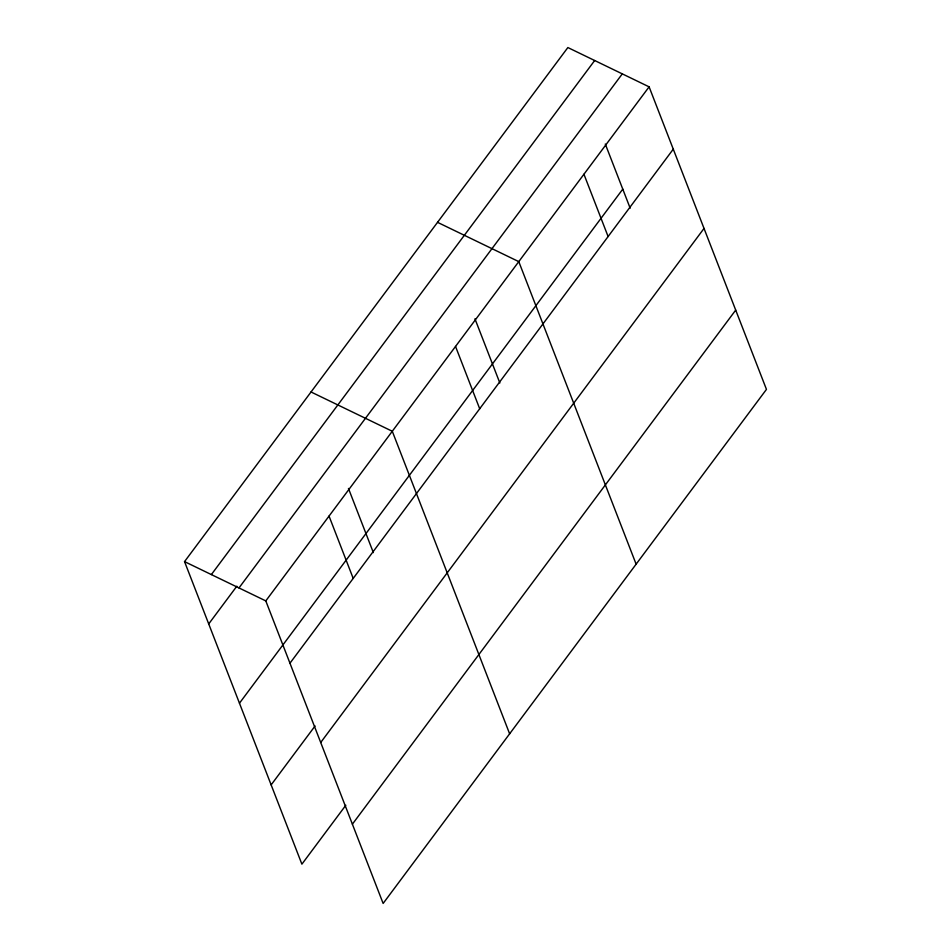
<?xml version="1.0" encoding="UTF-8"?>
<svg xmlns="http://www.w3.org/2000/svg" width="951" height="951" viewBox="0 0 951 951"><rect width="100%" height="100%" fill="white"/><g stroke="black" fill="none" stroke-linecap="round" stroke-linejoin="round"><path stroke-width="1.43" d="M184.542 561.613L567.866 47.55L649.105 86.838L766.458 389.387L383.134 903.45L265.793 600.901L184.542 561.613L301.895 864.162L345.819 805.259M211.36 574.582L594.672 60.519M208.721 623.927L236.823 586.22M238.974 587.944L622.299 73.869M265.793 600.901L649.105 86.838M239.462 703.205L622.774 189.142M289.96 663.216L673.272 149.152M271.142 784.884L315.066 725.982M320.713 742.493L704.025 228.43M352.393 824.172L735.705 310.109M437.531 222.332L518.782 261.62L636.124 564.169M311.036 391.978L392.287 431.267L509.629 733.803M605.288 144.029L630.168 208.198M583.938 174.235L608.105 236.537M474.953 318.811L499.846 382.98M455.529 346.437L479.696 408.752M348.458 488.457L373.351 552.614M329.034 516.084L353.201 578.398"/></g></svg>
